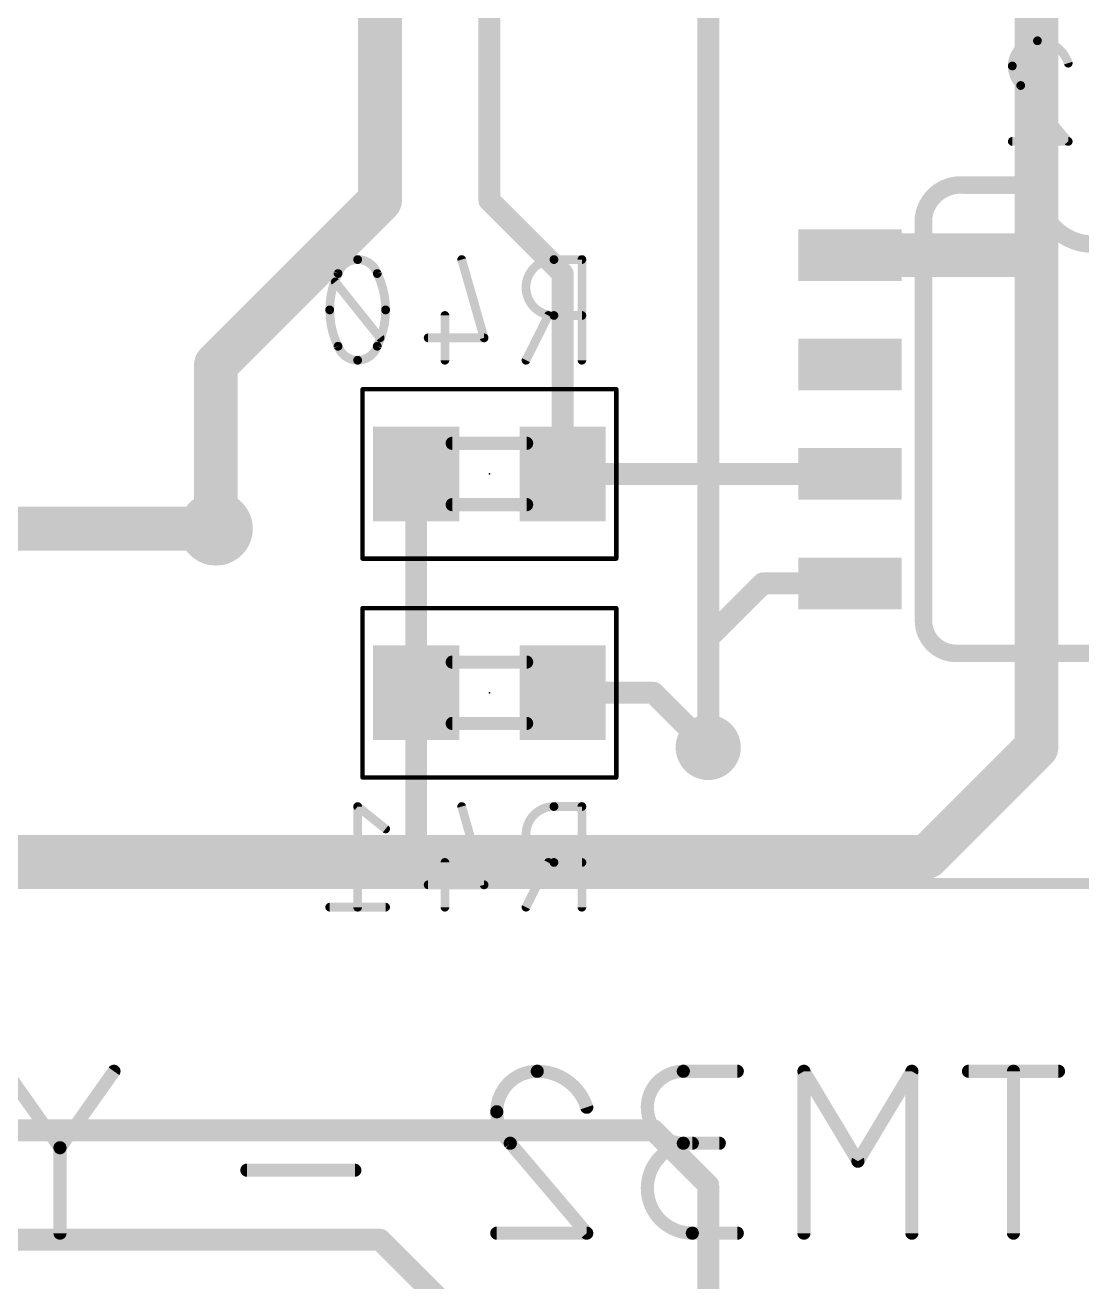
# Model space of a CAD drawing. Extents: x -10 to 79, y 9 to 113.
# Drawn here: x 36.52 to 48.79, y 30.63 to 45.22 of the extents above; entities that cross this region are included whole.
import ezdxf

# ---------------------------------------------------------------- set-up
doc = ezdxf.new("R2010")
doc.units = 0
for name, color, linetype in [('1', 12, 'CONTINUOUS'), ('16', 132, 'CONTINUOUS'), ('18', 110, 'CONTINUOUS'), ('21', 253, 'CONTINUOUS'), ('22', 253, 'CONTINUOUS'), ('24', 53, 'CONTINUOUS'), ('26', 253, 'CONTINUOUS'), ('40', 132, 'CONTINUOUS'), ('52', 253, 'CONTINUOUS')]:
    doc.layers.add(name, color=color, linetype=linetype)

# ---------------------------------------------------------------- blocks, each defined once
blk = doc.blocks.new('RECT')
blk.add_solid([(-0.5, -0.5), (0.5, -0.5), (-0.5, 0.5), (0.5, 0.5)])
blk = doc.blocks.new('ROUNDV')
at = {"const_width": 0.5}
blk.add_lwpolyline([(0, -0.25, 1), (0, 0.25, 1), (0, -0.25)], format="xyb", dxfattribs=at)

msp = doc.modelspace()

# ---------------------------------------------------------------- linework, layer by layer
at = {"layer": '1'}
for points, const_width in [([(40.64, 43.18), (40.64, 62.23)], 0.508), ([(44.45, 36.83), (44.45, 46.355)], 0.254), ([(38.735, 41.275), (40.64, 43.18)], 0.508), ([(38.735, 39.37), (38.735, 41.275)], 0.508), ([(14.605, 32.385), (43.815, 32.385)], 0.254), ([(43.815, 32.385), (44.45, 31.75)], 0.254), ([(44.45, 31.75), (44.45, 26.25)], 0.254), ([(13.335, 31.115), (40.64, 31.115)], 0.254), ([(41.91, 29.845), (40.64, 31.115)], 0.254)]:
    msp.add_lwpolyline(points, dxfattribs=dict(at, const_width=const_width))
for points, const_width in [([(40.7298, 43.0902, 1), (40.5502, 43.2698)], 0.254), ([(40.513, 43.18, 1), (40.767, 43.18)], 0.254), ([(38.862, 41.275, 1), (38.608, 41.275)], 0.254), ([(38.6452, 41.3648, 1), (38.8248, 41.1852)], 0.254), ([(38.608, 39.37, 1), (38.862, 39.37)], 0.254), ([(44.3865, 36.83, 1), (44.5135, 36.83)], 0.127), ([(43.8599, 32.4299, 1), (43.7701, 32.3401)], 0.127), ([(43.815, 32.3215, 1), (43.815, 32.4485)], 0.127), ([(44.5135, 31.75, 1), (44.3865, 31.75)], 0.127), ([(44.4051, 31.7051, 1), (44.4949, 31.7949)], 0.127), ([(40.6849, 31.1599, 1), (40.5951, 31.0701)], 0.127), ([(40.64, 31.0515, 1), (40.64, 31.1785)], 0.127)]:
    msp.add_lwpolyline(points, format="xyb", dxfattribs=dict(at, const_width=const_width))
at = {"layer": '16'}
for points, const_width in [([(41.91, 43.18), (41.91, 46.99)], 0.254), ([(48.26, 42.545), (48.26, 46.14)], 0.508), ([(42.76, 42.33), (41.91, 43.18)], 0.254), ([(46.095, 42.545), (48.26, 42.545)], 0.508), ([(48.26, 36.83), (48.26, 42.545)], 0.508), ([(42.76, 40.005), (42.76, 42.33)], 0.254), ([(41.06, 37.465), (41.06, 40.005)], 0.254), ([(46.095, 40.005), (42.76, 40.005)], 0.254), ([(38.735, 39.37), (35.185, 39.37)], 0.508), ([(45.085, 38.735), (44.45, 38.1)], 0.254), ([(46.095, 38.735), (45.085, 38.735)], 0.254), ([(44.45, 38.1), (44.45, 36.83)], 0.254), ([(41.06, 37.465), (41.06, 35.56)], 0.254), ([(42.76, 37.465), (43.815, 37.465)], 0.254), ([(43.815, 37.465), (44.45, 36.83)], 0.254), ([(46.99, 35.56), (48.26, 36.83)], 0.508), ([(40.64, 35.56), (20.955, 35.56)], 0.508), ([(40.64, 35.56), (46.99, 35.56)], 0.508), ([(41.06, 35.56), (40.64, 35.56)], 0.254)]:
    msp.add_lwpolyline(points, dxfattribs=dict(at, const_width=const_width))
for points, const_width in [([(41.9549, 43.2249, 1), (41.8651, 43.1351)], 0.127), ([(41.8465, 43.18, 1), (41.9735, 43.18)], 0.127), ([(46.095, 42.672, 1), (46.095, 42.418)], 0.254), ([(48.387, 42.545, 1), (48.133, 42.545)], 0.254), ([(48.26, 42.418, 1), (48.26, 42.672)], 0.254), ([(48.133, 42.545, 1), (48.387, 42.545)], 0.254), ([(42.8235, 42.33, 1), (42.6965, 42.33)], 0.127), ([(42.7151, 42.2851, 1), (42.8049, 42.3749)], 0.127), ([(41.1235, 40.005, 1), (40.9965, 40.005)], 0.127), ([(42.76, 40.0685, 1), (42.76, 39.9415)], 0.127), ([(46.095, 39.9415, 1), (46.095, 40.0685)], 0.127), ([(42.6965, 40.005, 1), (42.8235, 40.005)], 0.127), ([(38.735, 39.243, 1), (38.735, 39.497)], 0.254), ([(45.085, 38.7985, 1), (45.085, 38.6715)], 0.127), ([(45.1299, 38.6901, 1), (45.0401, 38.7799)], 0.127), ([(46.095, 38.6715, 1), (46.095, 38.7985)], 0.127), ([(44.5135, 38.1, 1), (44.3865, 38.1)], 0.127), ([(44.4051, 38.1449, 1), (44.4949, 38.0551)], 0.127), ([(41.1235, 37.465, 1), (40.9965, 37.465)], 0.127), ([(40.9965, 37.465, 1), (41.1235, 37.465)], 0.127), ([(42.76, 37.5285, 1), (42.76, 37.4015)], 0.127), ([(43.8599, 37.5099, 1), (43.7701, 37.4201)], 0.127), ([(43.815, 37.4015, 1), (43.815, 37.5285)], 0.127), ([(48.3498, 36.7402, 1), (48.1702, 36.9198)], 0.254), ([(44.4051, 36.7851, 1), (44.4949, 36.8749)], 0.127), ([(48.133, 36.83, 1), (48.387, 36.83)], 0.254), ([(44.3865, 36.83, 1), (44.5135, 36.83)], 0.127), ([(40.64, 35.687, 1), (40.64, 35.433)], 0.254), ([(40.64, 35.433, 1), (40.64, 35.687)], 0.254), ([(46.9002, 35.6498, 1), (47.0798, 35.4702)], 0.254), ([(46.99, 35.433, 1), (46.99, 35.687)], 0.254), ([(40.64, 35.6235, 1), (40.64, 35.4965)], 0.127), ([(40.9965, 35.56, 1), (41.1235, 35.56)], 0.127), ([(41.06, 35.4965, 1), (41.06, 35.6235)], 0.127)]:
    msp.add_lwpolyline(points, format="xyb", dxfattribs=dict(at, const_width=const_width))
at = {"layer": '21', "const_width": 0.127}
msp.add_lwpolyline([(56.75, 35.25), (2.94, 35.25)], dxfattribs=at)
at = {"layer": '22'}
for points, const_width in [([(47.4297, 43.3578, 0.4143), (46.9487, 42.9768)], 0.2032), ([(47.4424, 43.4086, 1), (47.4424, 43.307)], 0.1016), ([(47.4238, 43.3073, 1), (47.4356, 43.4083)], 0.1016), ([(48.2854, 43.307, 1), (49.5554, 43.307)], 0.2032), ([(48.3362, 43.307, 1), (48.2346, 43.307)], 0.1016), ([(48.2854, 43.307, 1), (48.2854, 43.4086)], 0.1016), ([(46.9995, 42.9768, 1), (46.8979, 42.9768)], 0.1016), ([(46.8982, 42.9826, 1), (46.9992, 42.971)], 0.1016), ([(46.9487, 38.3032, 0.4144), (47.3297, 37.9222)], 0.2032), ([(46.9995, 38.3032, 1), (46.8979, 38.3032)], 0.1016), ([(46.8979, 38.3032, 1), (46.9995, 38.3032)], 0.1016), ([(47.3297, 37.973, 1), (47.3297, 37.8714)], 0.1016), ([(47.3297, 37.8714, 1), (47.3297, 37.973)], 0.1016), ([(37.5825, 33.0488, 1), (37.5203, 33.0928)], 0.0762), ([(42.4653, 33.0708, 0.4142), (41.9954, 32.6009)], 0.1524), ([(43.0397, 32.6531, 0.3252), (42.4653, 33.0708)], 0.1524), ([(42.4653, 33.1089, 1), (42.4653, 33.0327)], 0.0762), ([(42.4653, 33.0327, 1), (42.4653, 33.1089)], 0.0762), ([(44.1609, 33.0708, 1), (44.1609, 32.2354)], 0.1524), ([(44.1609, 33.1089, 1), (44.1609, 33.0327)], 0.0762), ([(44.1609, 33.0327, 1), (44.1609, 33.1089)], 0.0762), ([(44.7874, 33.0327, 1), (44.7874, 33.1089)], 0.0762), ([(45.5993, 33.0708, 1), (45.5231, 33.0708)], 0.0762), ([(45.5939, 33.0904, 1), (45.5286, 33.0512)], 0.0762), ([(46.8524, 33.0708, 1), (46.7762, 33.0708)], 0.0762), ([(46.847, 33.0512, 1), (46.7816, 33.0904)], 0.0762), ([(47.4716, 33.1089, 1), (47.4716, 33.0327)], 0.0762), ([(48.0318, 33.0708, 1), (47.9556, 33.0708)], 0.0762), ([(48.5159, 33.0327, 1), (48.5159, 33.1089)], 0.0762), ([(43.0034, 32.6414, 1), (43.0759, 32.6648)], 0.0762), ([(41.9954, 32.6009, 0.2053), (42.1521, 32.2354)], 0.1524), ([(42.0335, 32.6009, 1), (41.9573, 32.6009)], 0.0762), ([(41.9573, 32.6009, 1), (42.0335, 32.6009)], 0.0762), ([(36.963, 32.1832, 1), (36.8868, 32.1832)], 0.0762), ([(42.1811, 32.2601, 1), (42.1231, 32.2107)], 0.0762), ([(42.1258, 32.2078, 1), (42.1784, 32.263)], 0.0762), ([(44.2653, 32.2354, 1), (44.2653, 31.1912)], 0.1524), ([(44.1609, 32.2735, 1), (44.1609, 32.1973)], 0.0762), ([(44.1609, 32.1973, 1), (44.1609, 32.2735)], 0.0762), ([(44.2653, 32.1973, 1), (44.2653, 32.2735)], 0.0762), ([(44.5785, 32.1973, 1), (44.5785, 32.2735)], 0.0762), ([(36.8937, 32.2052, 1), (36.956, 32.1612)], 0.0762), ([(36.8937, 32.1612, 1), (36.956, 32.2052)], 0.0762), ([(39.0947, 31.9603, 1), (39.0947, 31.8841)], 0.0762), ([(40.3477, 31.8841, 1), (40.3477, 31.9603)], 0.0762), ([(46.1551, 32.0462, 1), (46.2204, 32.007)], 0.0762), ([(46.1551, 32.007, 1), (46.2204, 32.0462)], 0.0762), ([(36.8868, 31.1912, 1), (36.963, 31.1912)], 0.0762), ([(41.9954, 31.2293, 1), (41.9954, 31.1531)], 0.0762), ([(43.0106, 31.1665, 1), (43.0687, 31.2159)], 0.0762), ([(43.0397, 31.1531, 1), (43.0397, 31.2293)], 0.0762), ([(44.2653, 31.2293, 1), (44.2653, 31.1531)], 0.0762), ([(44.2653, 31.1531, 1), (44.2653, 31.2293)], 0.0762), ([(44.7874, 31.1531, 1), (44.7874, 31.2293)], 0.0762), ([(45.5231, 31.1912, 1), (45.5993, 31.1912)], 0.0762), ([(46.7762, 31.1912, 1), (46.8524, 31.1912)], 0.0762), ([(47.9556, 31.1912, 1), (48.0318, 31.1912)], 0.0762)]:
    msp.add_lwpolyline(points, format="xyb", dxfattribs=dict(at, const_width=const_width))
for points, const_width in [([(47.4424, 43.3578), (48.2854, 43.3578)], 0.2032), ([(46.9487, 38.3032), (46.9487, 42.9768)], 0.2032), ([(50.4603, 37.9222), (47.3297, 37.9222)], 0.2032), ([(36.9249, 32.1832), (36.2983, 33.0708)], 0.1524), ([(37.5514, 33.0708), (36.9249, 32.1832)], 0.1524), ([(44.7874, 33.0708), (44.1609, 33.0708)], 0.1524), ([(46.1878, 32.0266), (45.5612, 33.0708)], 0.1524), ([(45.5612, 33.0708), (45.5612, 31.1912)], 0.1524), ([(46.8143, 33.0708), (46.1878, 32.0266)], 0.1524), ([(46.8143, 31.1912), (46.8143, 33.0708)], 0.1524), ([(48.5159, 33.0708), (47.4716, 33.0708)], 0.1524), ([(47.9937, 31.1912), (47.9937, 33.0708)], 0.1524), ([(36.9249, 31.1912), (36.9249, 32.1832)], 0.1524), ([(42.1521, 32.2354), (43.0397, 31.1912)], 0.1524), ([(44.1609, 32.2354), (44.5785, 32.2354)], 0.1524), ([(40.3477, 31.9222), (39.0947, 31.9222)], 0.1524), ([(43.0397, 31.1912), (41.9954, 31.1912)], 0.1524), ([(44.7874, 31.1912), (44.2653, 31.1912)], 0.1524)]:
    msp.add_lwpolyline(points, dxfattribs=dict(at, const_width=const_width))
at = {"layer": '24'}
for p in [(41.91, 40.005), (41.91, 37.465)]:
    msp.add_point(p, dxfattribs=at)
at = {"layer": '26'}
for points, const_width in [([(48.272, 45.0342, 0.4142), (47.9799, 44.7421)], 0.1016), ([(48.629, 44.7746, 0.3252), (48.272, 45.0342)], 0.1016), ([(48.272, 45.0596, 1), (48.272, 45.0088)], 0.0508), ([(48.272, 45.0088, 1), (48.272, 45.0596)], 0.0508), ([(47.9799, 44.7421, 0.2053), (48.0773, 44.5149)], 0.1016), ([(48.0053, 44.7421, 1), (47.9545, 44.7421)], 0.0508), ([(48.6048, 44.7667, 1), (48.6532, 44.7824)], 0.0508), ([(47.9545, 44.7421, 1), (48.0053, 44.7421)], 0.0508), ([(48.0966, 44.5314, 1), (48.0579, 44.4985)], 0.0508), ([(48.0597, 44.4965, 1), (48.0948, 44.5333)], 0.0508), ([(47.9799, 43.8912, 1), (47.9799, 43.8404)], 0.0508), ([(48.629, 43.8404, 1), (48.629, 43.8912)], 0.0508), ([(48.6097, 43.8493, 1), (48.6484, 43.8823)], 0.0508), ([(40.3804, 42.4942, 0.3205), (40.1532, 42.3319)], 0.1016), ([(40.6075, 42.3319, 0.3205), (40.3804, 42.4942)], 0.1016), ([(40.3804, 42.5196, 1), (40.3804, 42.4688)], 0.0508), ([(40.3804, 42.4688, 1), (40.3804, 42.5196)], 0.0508), ([(41.6127, 42.5012, 1), (41.5638, 42.4872)], 0.0508), ([(42.659, 42.4942, 1), (42.659, 41.8451)], 0.1016), ([(42.659, 42.5196, 1), (42.659, 42.4688)], 0.0508), ([(42.659, 42.4688, 1), (42.659, 42.5196)], 0.0508), ([(43.0089, 42.4942, 1), (42.9581, 42.4942)], 0.0508), ([(42.9835, 42.4688, 1), (42.9835, 42.5196)], 0.0508), ([(40.1532, 42.3319, 0.1139), (40.0558, 41.91)], 0.1016), ([(40.1291, 42.3402, 1), (40.1772, 42.3237)], 0.0508), ([(40.176, 42.3208, 1), (40.1303, 42.3431)], 0.0508), ([(40.6304, 42.3431, 1), (40.5847, 42.3208)], 0.0508), ([(40.7049, 41.91, 0.1139), (40.6075, 42.3319)], 0.1016), ([(40.5835, 42.3237, 1), (40.6316, 42.3402)], 0.0508), ([(40.1405, 42.2504, 1), (40.1009, 42.2187)], 0.0508), ([(40.0558, 41.91, 0.1139), (40.1532, 41.4881)], 0.1016), ([(40.0812, 41.91, 1), (40.0304, 41.91)], 0.0508), ([(40.0304, 41.91, 1), (40.0812, 41.91)], 0.0508), ([(40.6075, 41.4881, 0.1139), (40.7049, 41.91)], 0.1016), ([(40.7303, 41.91, 1), (40.6795, 41.91)], 0.0508), ([(40.6795, 41.91, 1), (40.7303, 41.91)], 0.0508), ([(41.4189, 41.8451, 1), (41.3681, 41.8451)], 0.0508), ([(42.6168, 41.8337, 1), (42.5714, 41.8564)], 0.0508), ([(42.659, 41.8705, 1), (42.659, 41.8197)], 0.0508), ([(42.659, 41.8197, 1), (42.659, 41.8705)], 0.0508), ([(42.9835, 41.8197, 1), (42.9835, 41.8705)], 0.0508), ([(40.6202, 41.5696, 1), (40.6598, 41.6013)], 0.0508), ([(41.1988, 41.6108, 1), (41.1988, 41.56)], 0.0508), ([(41.8235, 41.5785, 1), (41.8723, 41.5924)], 0.0508), ([(41.8479, 41.56, 1), (41.8479, 41.6108)], 0.0508), ([(40.1772, 41.4963, 1), (40.1291, 41.4798)], 0.0508), ([(40.1532, 41.4881, 0.3205), (40.3804, 41.3258)], 0.1016), ([(40.1303, 41.4769, 1), (40.176, 41.4992)], 0.0508), ([(40.3804, 41.3258, 0.3205), (40.6075, 41.4881)], 0.1016), ([(40.5847, 41.4992, 1), (40.6304, 41.4769)], 0.0508), ([(40.6316, 41.4798, 1), (40.5835, 41.4963)], 0.0508), ([(40.3804, 41.3512, 1), (40.3804, 41.3004)], 0.0508), ([(40.3804, 41.3004, 1), (40.3804, 41.3512)], 0.0508), ([(41.3681, 41.3258, 1), (41.4189, 41.3258)], 0.0508), ([(42.3117, 41.3372, 1), (42.3571, 41.3144)], 0.0508), ([(42.9581, 41.3258, 1), (43.0089, 41.3258)], 0.0508), ([(40.3962, 36.164, 1), (40.3645, 36.1244)], 0.0508), ([(40.4058, 36.1442, 1), (40.355, 36.1442)], 0.0508), ([(41.6127, 36.1512, 1), (41.5638, 36.1372)], 0.0508), ([(42.659, 36.1442, 1), (42.659, 35.4951)], 0.1016), ([(42.659, 36.1696, 1), (42.659, 36.1188)], 0.0508), ([(42.659, 36.1188, 1), (42.659, 36.1696)], 0.0508), ([(43.0089, 36.1442, 1), (42.9581, 36.1442)], 0.0508), ([(42.9835, 36.1188, 1), (42.9835, 36.1696)], 0.0508), ([(40.689, 35.8647, 1), (40.7208, 35.9044)], 0.0508), ([(41.4189, 35.4951, 1), (41.3681, 35.4951)], 0.0508), ([(42.6168, 35.4837, 1), (42.5714, 35.5064)], 0.0508), ([(42.659, 35.5205, 1), (42.659, 35.4697)], 0.0508), ([(42.659, 35.4697, 1), (42.659, 35.5205)], 0.0508), ([(42.9835, 35.4697, 1), (42.9835, 35.5205)], 0.0508), ([(41.1988, 35.2608, 1), (41.1988, 35.21)], 0.0508), ([(41.8235, 35.2285, 1), (41.8723, 35.2424)], 0.0508), ([(41.8479, 35.21, 1), (41.8479, 35.2608)], 0.0508), ([(40.0558, 35.0012, 1), (40.0558, 34.9504)], 0.0508), ([(40.7049, 34.9504, 1), (40.7049, 35.0012)], 0.0508), ([(40.355, 34.9758, 1), (40.4058, 34.9758)], 0.0508), ([(41.3681, 34.9758, 1), (41.4189, 34.9758)], 0.0508), ([(42.3117, 34.9872, 1), (42.3571, 34.9644)], 0.0508), ([(42.9581, 34.9758, 1), (43.0089, 34.9758)], 0.0508)]:
    msp.add_lwpolyline(points, format="xyb", dxfattribs=dict(at, const_width=const_width))
at = {"layer": '26', "const_width": 0.1016}
for points in [[(48.0773, 44.5149), (48.629, 43.8658)], [(48.629, 43.8658), (47.9799, 43.8658)], [(41.5883, 42.4942), (41.8479, 41.5854)], [(42.9835, 42.4942), (42.659, 42.4942)], [(42.9835, 41.3258), (42.9835, 42.4942)], [(40.64, 41.5854), (40.1207, 42.2346)], [(41.3935, 41.8451), (41.3935, 41.3258)], [(42.3344, 41.3258), (42.5941, 41.8451)], [(42.659, 41.8451), (42.9835, 41.8451)], [(41.8479, 41.5854), (41.1988, 41.5854)], [(40.7049, 35.8846), (40.3804, 36.1442)], [(40.3804, 36.1442), (40.3804, 34.9758)], [(41.5883, 36.1442), (41.8479, 35.2354)], [(42.9835, 36.1442), (42.659, 36.1442)], [(42.9835, 34.9758), (42.9835, 36.1442)], [(41.3935, 35.4951), (41.3935, 34.9758)], [(42.3344, 34.9758), (42.5941, 35.4951)], [(42.659, 35.4951), (42.9835, 35.4951)], [(41.8479, 35.2354), (41.1988, 35.2354)], [(40.7049, 34.9758), (40.0558, 34.9758)]]:
    msp.add_lwpolyline(points, dxfattribs=at)
at = {"layer": '40', "const_width": 0.0508}
for points in [[(43.383, 40.988), (40.437, 40.988)], [(40.437, 40.988), (40.437, 39.022)], [(43.383, 39.022), (43.383, 40.988)], [(40.437, 39.022), (43.383, 39.022)], [(43.383, 38.448), (40.437, 38.448)], [(40.437, 38.448), (40.437, 36.482)], [(43.383, 36.482), (43.383, 38.448)], [(40.437, 36.482), (43.383, 36.482)]]:
    msp.add_lwpolyline(points, dxfattribs=at)
at = {"layer": '40', "const_width": 0.0254}
for points in [[(40.437, 41.0007, 1), (40.437, 40.9753)], [(40.4497, 40.988, 1), (40.4243, 40.988)], [(43.3957, 40.988, 1), (43.3703, 40.988)], [(43.383, 40.9753, 1), (43.383, 41.0007)], [(40.437, 39.0347, 1), (40.437, 39.0093)], [(40.4243, 39.022, 1), (40.4497, 39.022)], [(43.3703, 39.022, 1), (43.3957, 39.022)], [(43.383, 39.0093, 1), (43.383, 39.0347)], [(40.437, 38.4607, 1), (40.437, 38.4353)], [(40.4497, 38.448, 1), (40.4243, 38.448)], [(43.3957, 38.448, 1), (43.3703, 38.448)], [(43.383, 38.4353, 1), (43.383, 38.4607)], [(40.437, 36.4947, 1), (40.437, 36.4693)], [(40.4243, 36.482, 1), (40.4497, 36.482)], [(43.3703, 36.482, 1), (43.3957, 36.482)], [(43.383, 36.4693, 1), (43.383, 36.4947)]]:
    msp.add_lwpolyline(points, format="xyb", dxfattribs=at)
at = {"layer": '52', "const_width": 0.1524}
for points in [[(41.478, 40.361), (42.342, 40.361)], [(42.342, 39.649), (41.478, 39.649)], [(41.478, 37.821), (42.342, 37.821)], [(42.342, 37.109), (41.478, 37.109)]]:
    msp.add_lwpolyline(points, dxfattribs=at)
at = {"layer": '52', "const_width": 0.0762}
for points in [[(41.478, 40.3991, 1), (41.478, 40.3229)], [(42.342, 40.3229, 1), (42.342, 40.3991)], [(41.478, 39.6871, 1), (41.478, 39.6109)], [(42.342, 39.6109, 1), (42.342, 39.6871)], [(41.478, 37.8591, 1), (41.478, 37.7829)], [(42.342, 37.7829, 1), (42.342, 37.8591)], [(41.478, 37.1471, 1), (41.478, 37.0709)], [(42.342, 37.0709, 1), (42.342, 37.1471)]]:
    msp.add_lwpolyline(points, format="xyb", dxfattribs=at)

# ---------------------------------------------------------------- block references
at = {"layer": '16', "xscale": 0.6, "yscale": 1.2, "rotation": 270}
for p in [(46.095, 42.545), (46.095, 41.275), (46.095, 40.005), (46.095, 38.735)]:
    msp.add_blockref('RECT', p, dxfattribs=at)
at = {"layer": '16', "yscale": 1.1}
for p in [(41.06, 40.005), (42.76, 40.005), (41.06, 37.465), (42.76, 37.465)]:
    msp.add_blockref('RECT', p, dxfattribs=at)
at = {"layer": '18'}
for p, xscale, yscale in [((38.735, 39.37), 0.8564, 0.8564), ((38.735, 39.37), 0.8564, 0.8564), ((44.45, 36.83), 0.7564, 0.7564), ((44.45, 36.83), 0.7564, 0.7564)]:
    msp.add_blockref('ROUNDV', p, dxfattribs=dict(at, xscale=xscale, yscale=yscale))
at = {"layer": '52', "xscale": 0.508, "yscale": 1.016, "rotation": 270}
for p in [(46.101, 42.545), (46.101, 41.275), (46.101, 40.005), (46.101, 38.735)]:
    msp.add_blockref('RECT', p, dxfattribs=at)
at = {"layer": '52', "xscale": 0.4064, "yscale": 0.8636}
for p in [(41.275, 40.005), (42.545, 40.005), (41.275, 37.465), (42.545, 37.465)]:
    msp.add_blockref('RECT', p, dxfattribs=at)

doc.saveas('drawing.dxf')
